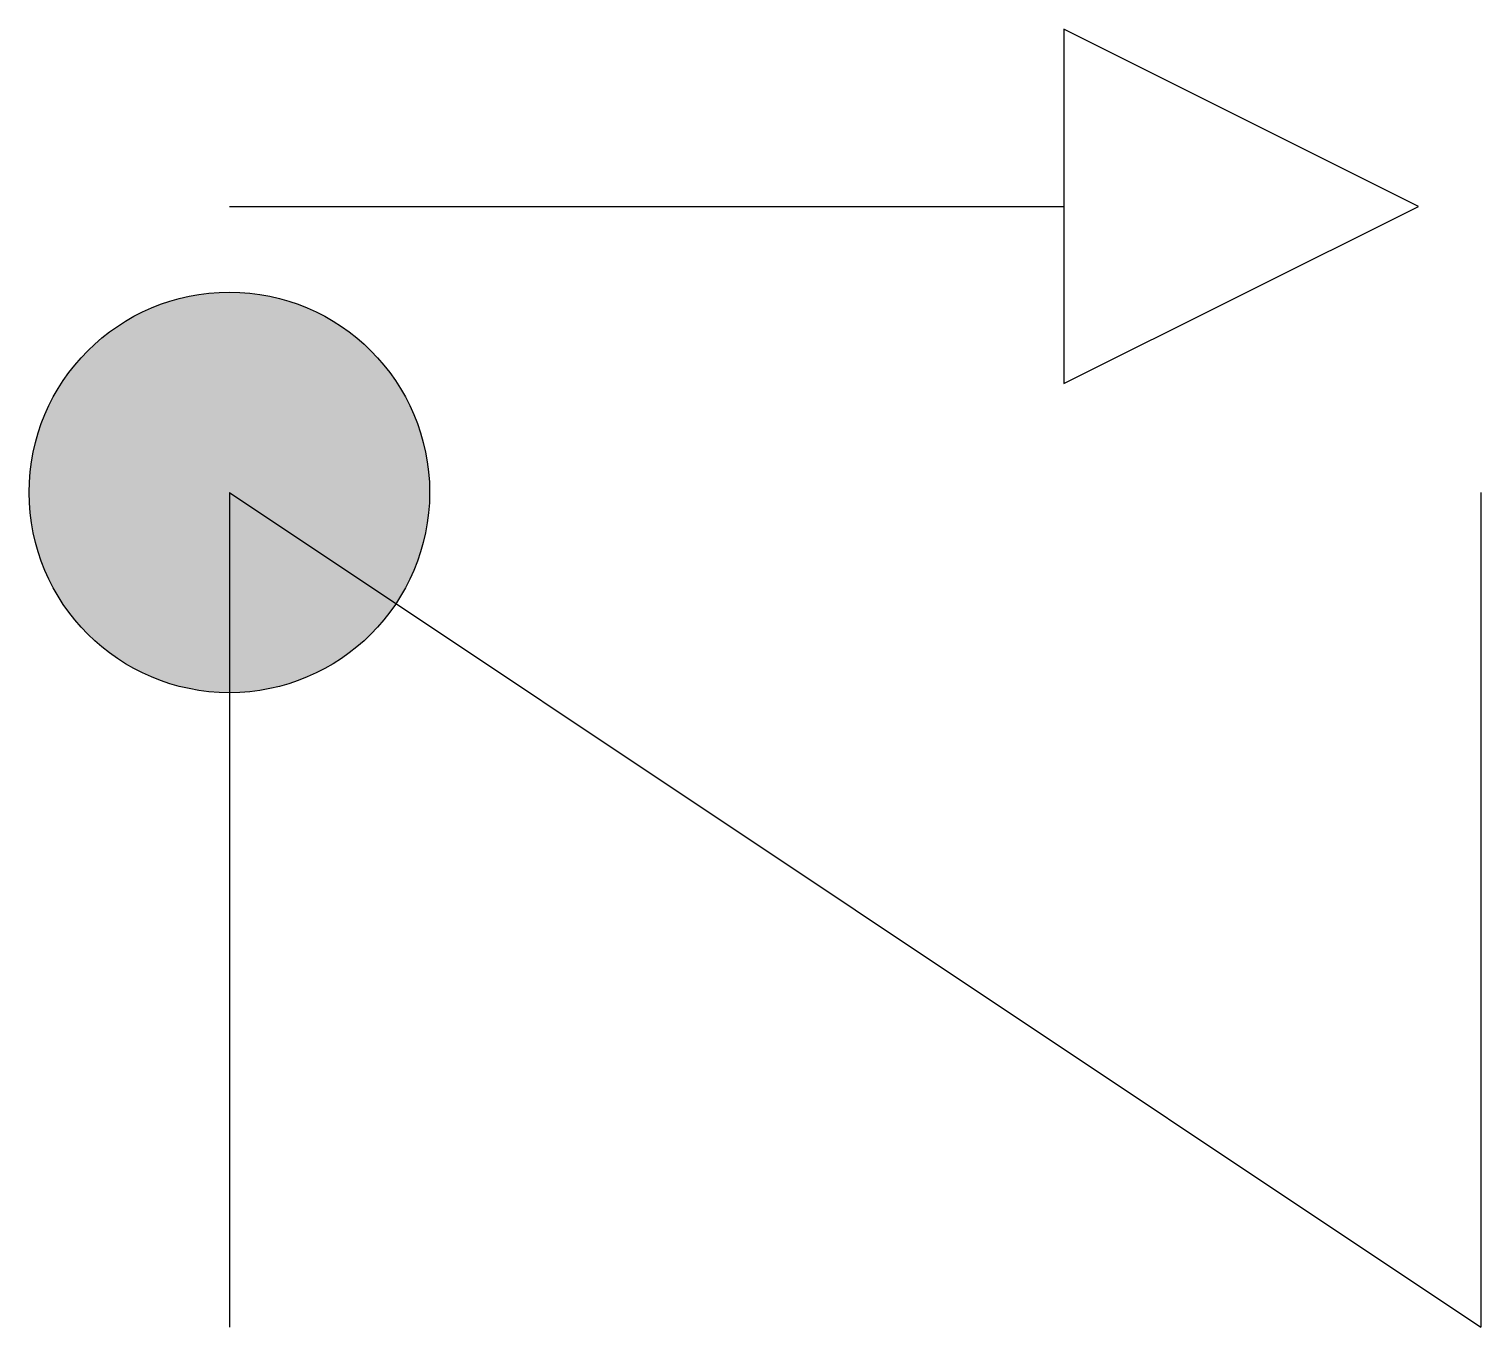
# Model space of a CAD drawing. Extents: x -0.093 to 0.07, y -0.047 to 0.099.
import ezdxf

# ---------------------------------------------------------------- set-up
doc = ezdxf.new("R2010")
doc.units = 0
doc.header["$LTSCALE"] = 48
doc.header["$MEASUREMENT"] = 0
doc.layers.get('0').update_dxf_attribs({"linetype": 'CONTINUOUS'})

msp = doc.modelspace()

# ---------------------------------------------------------------- hatches: boundary and pattern name
h = msp.add_hatch(color=256)
edge = h.paths.add_edge_path()
edge.add_arc((-0.07031, 0.04688), 0.0225, 0, 360)

# ---------------------------------------------------------------- linework, layer by layer
for p, q in [((-0.07031, 0.07902), (0.02344, 0.07902)), ((-0.07031, 0.04688), (0.07031, -0.04688)), ((-0.07031, 0.04688), (-0.07031, -0.04688)), ((0.07031, 0.04688), (0.07031, -0.04688))]:
    msp.add_line(p, q)
msp.add_lwpolyline([(0.06328, 0.07902), (0.02344, 0.09894), (0.02344, 0.0591)], close=True)
msp.add_circle((-0.07031, 0.04688), 0.0225)
msp.add_solid([(0.02344, 0.0591), (0.06328, 0.07902), (0.02344, 0.09894), (0.02344, 0.0591)])

doc.saveas('drawing.dxf')
